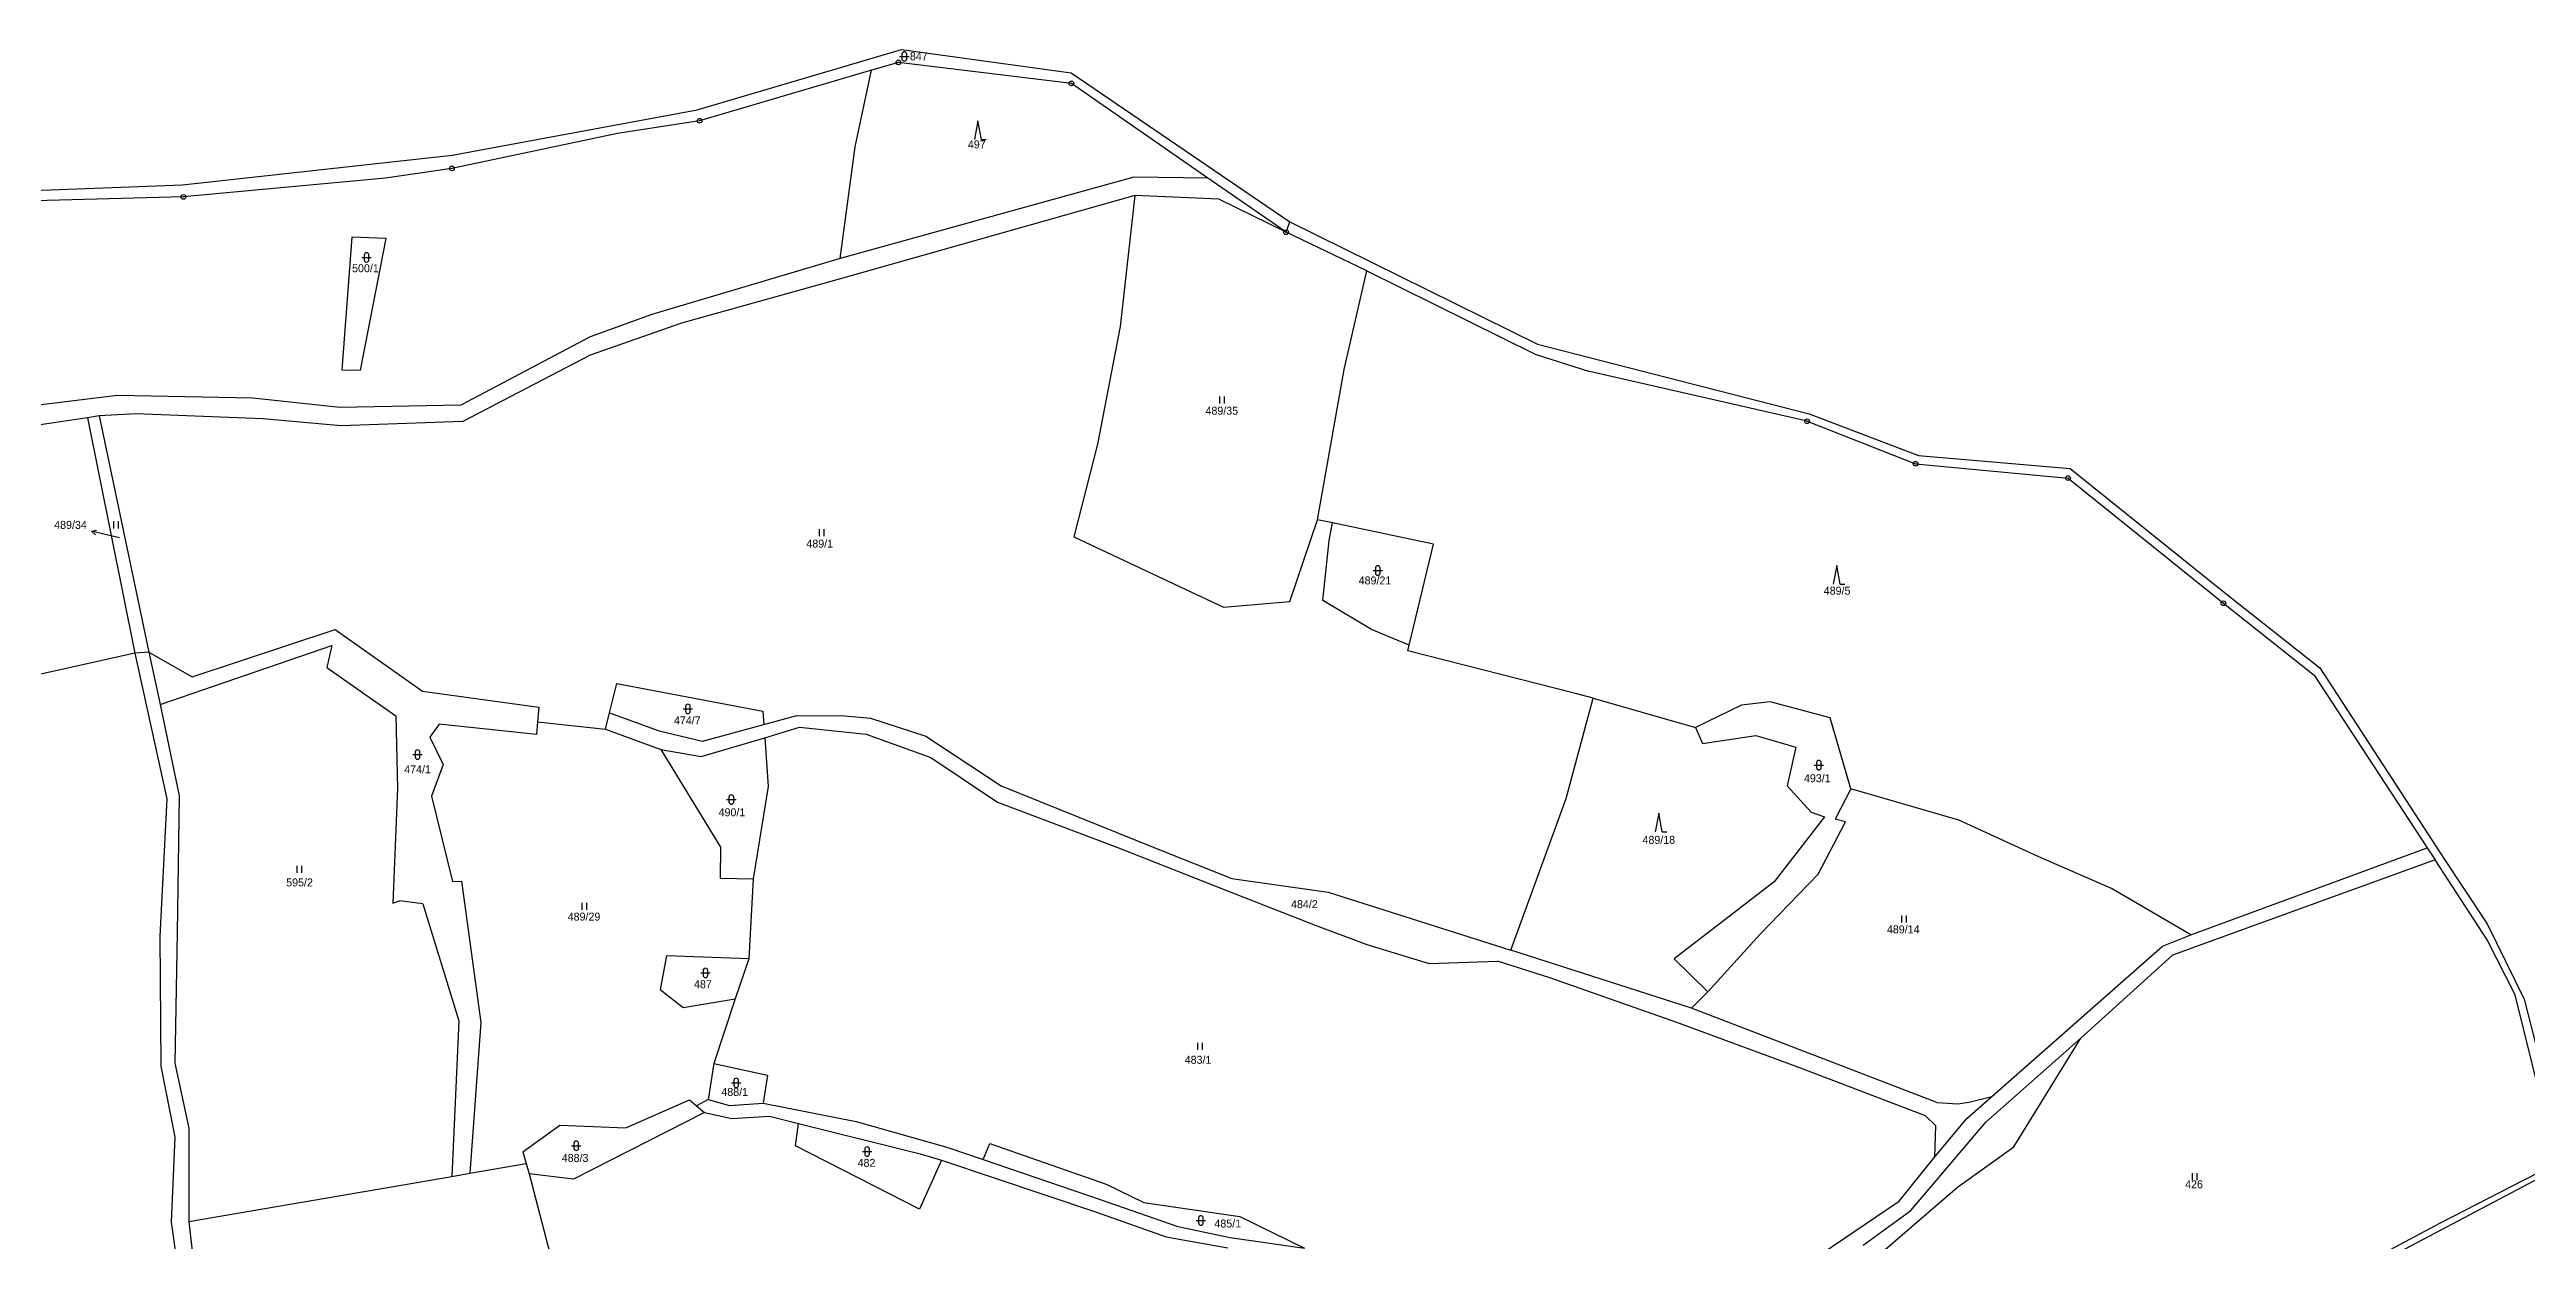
# Model space of a CAD drawing. Extents: x -528340 to -526503, y -1064020 to -1062300.
# Drawn here: x -527917 to -527389, y -1062554 to -1062300 of the extents above; entities that cross this region are included whole.
import ezdxf
from ezdxf.enums import TextEntityAlignment as Align

# ---------------------------------------------------------------- set-up
doc = ezdxf.new("R2010")
doc.units = 0
doc.linetypes.add('0_205_2', pattern=[0])
for name, color, linetype in [('1029', 1, 'CONTINUOUS'), ('105', 1, 'CONTINUOUS'), ('18', 1, 'CONTINUOUS'), ('20500', 1, 'CONTINUOUS'), ('20502', 1, 'CONTINUOUS'), ('21900', 1, 'CONTINUOUS'), ('306', 1, 'CONTINUOUS'), ('308', 1, 'CONTINUOUS'), ('316', 1, 'CONTINUOUS')]:
    doc.layers.add(name, color=color, linetype=linetype)

# ---------------------------------------------------------------- blocks, each defined once
blk = doc.blocks.new('1029$1')
at = {"layer": '1029', "color": 6, "linetype": 'CONTINUOUS'}
for p, q in [((0, 3), (-0.5, 2)), ((0, 0), (0, 3)), ((0, 3), (0.5, 2))]:
    blk.add_line(p, q, dxfattribs=at)
blk = doc.blocks.new('3_16$2')
at = {"layer": '316', "color": 255, "linetype": 'CONTINUOUS'}
for p, q in [((-1, 1), (1, 1)), ((-0.5, 1.5), (-0.5, 0.5)), ((0.5, 0.5), (0.5, 1.5))]:
    blk.add_line(p, q, dxfattribs=at)
for centre, start, end in [((0, 1.5), 0, 180), ((0, 0.5), 180, 359.9879)]:
    blk.add_arc(centre, 0.5, start, end, dxfattribs=at)
blk = doc.blocks.new('3_08$4')
at = {"layer": '308', "color": 255, "linetype": 'CONTINUOUS'}
for p, q in [((0, 4), (-0.75, 0)), ((0.75, 0), (0, 4)), ((0.75, 0), (1.75, 0))]:
    blk.add_line(p, q, dxfattribs=at)
blk = doc.blocks.new('3_06$3')
at = {"layer": '306', "color": 255, "linetype": 'CONTINUOUS'}
for p, q in [((-0.51, 0), (-0.51, 1.5)), ((0.49, 0), (0.49, 1.5))]:
    blk.add_line(p, q, dxfattribs=at)
blk = doc.blocks.new('1_05$6')
at = {"layer": '105', "color": 3, "linetype": 'CONTINUOUS'}
for radius in [0.5, 0.0303]:
    blk.add_circle((0, 0), radius, dxfattribs=at)

msp = doc.modelspace()

# ---------------------------------------------------------------- linework, layer by layer
at = {"layer": '1029', "color": 255, "linetype": 'CONTINUOUS'}
msp.add_line((-527901.94, -1062404.59), (-527904.99, -1062403.86), dxfattribs=at)
at = {"layer": '20500', "color": 3, "linetype": 'CONTINUOUS'}
for p, q in [((-527407.78, -1062470.76), (-527406.49, -1062472.77)), ((-527406.49, -1062472.77), (-527397.12, -1062486.88)), ((-527397.12, -1062486.88), (-527389.21, -1062502.97))]:
    msp.add_line(p, q, dxfattribs=at)
at = {"layer": '20502', "color": 3, "linetype": '0_205_2'}
for p, q in [((-527778.79, -1062313.3), (-527735.2, -1062300.42)), ((-527735.2, -1062300.42), (-527699.02, -1062305.4)), ((-527699.02, -1062305.4), (-527652.42, -1062337.18)), ((-527831.01, -1062322.92), (-527778.79, -1062313.3)), ((-527888.47, -1062329.31), (-527831.01, -1062322.92)), ((-527943.14, -1062331.37), (-527888.47, -1062329.31)), ((-527652.42, -1062337.18), (-527599.61, -1062363.28)), ((-527599.61, -1062363.28), (-527541.68, -1062378.12)), ((-527541.68, -1062378.12), (-527518.32, -1062387.04)), ((-527518.32, -1062387.04), (-527485.98, -1062389.75)), ((-527485.98, -1062389.75), (-527452.76, -1062416.54)), ((-527452.76, -1062416.54), (-527432.78, -1062432.28)), ((-527432.78, -1062432.28), (-527407.78, -1062470.76)), ((-527389.21, -1062502.97), (-527379.47, -1062541.1))]:
    msp.add_line(p, q, dxfattribs=at)
at = {"layer": '21900', "color": 3, "linetype": 'CONTINUOUS'}
for p, q in [((-527741.6, -1062304.85), (-527778.24, -1062315.62)), ((-527745.08, -1062321.18), (-527741.6, -1062304.85)), ((-527735.84, -1062303.16), (-527741.6, -1062304.85)), ((-527698.96, -1062307.66), (-527735.84, -1062303.16)), ((-527669.85, -1062327.84), (-527698.96, -1062307.66)), ((-527778.24, -1062315.62), (-527795.78, -1062318.36)), ((-527795.78, -1062318.36), (-527831.07, -1062325.78)), ((-527748.24, -1062344.98), (-527745.08, -1062321.18)), ((-527831.07, -1062325.78), (-527845.25, -1062327.88)), ((-527888.3, -1062331.85), (-527943.03, -1062333.35)), ((-527845.25, -1062327.88), (-527888.3, -1062331.85)), ((-527685.42, -1062331.57), (-527748.97, -1062349.52)), ((-527685.63, -1062327.62), (-527748.24, -1062344.98)), ((-527685.42, -1062331.57), (-527688.54, -1062359.47)), ((-527669.85, -1062327.84), (-527685.63, -1062327.62)), ((-527667.55, -1062332.36), (-527685.42, -1062331.57)), ((-527653.18, -1062339.39), (-527669.85, -1062327.84)), ((-527653.18, -1062339.39), (-527667.55, -1062332.36)), ((-527653.18, -1062339.39), (-527652.42, -1062337.18)), ((-527852.43, -1062340.42), (-527854.56, -1062368.75)), ((-527845.09, -1062340.76), (-527852.43, -1062340.42)), ((-527850.57, -1062368.78), (-527845.09, -1062340.76)), ((-527635.98, -1062347.6), (-527653.18, -1062339.39)), ((-527748.24, -1062344.98), (-527788.41, -1062356.93)), ((-527640.78, -1062368.7), (-527635.98, -1062347.6)), ((-527635.98, -1062347.6), (-527600.09, -1062365.37)), ((-527748.97, -1062349.52), (-527782.13, -1062358.76)), ((-527782.13, -1062358.76), (-527801.57, -1062365.64)), ((-527788.41, -1062356.93), (-527801.56, -1062361.69)), ((-527801.56, -1062361.69), (-527829.13, -1062376.27)), ((-527688.54, -1062359.47), (-527693.43, -1062384.61)), ((-527854.56, -1062368.75), (-527850.57, -1062368.78)), ((-527801.57, -1062365.64), (-527828.72, -1062379.73)), ((-527646.49, -1062400.72), (-527640.78, -1062368.7)), ((-527600.09, -1062365.37), (-527588.49, -1062369.06)), ((-527542.11, -1062379.71), (-527588.49, -1062369.06)), ((-527902.36, -1062374.21), (-527920.96, -1062376.49)), ((-527873.48, -1062374.79), (-527902.36, -1062374.21)), ((-527854.93, -1062376.78), (-527873.48, -1062374.79)), ((-527908.79, -1062378.95), (-527971.87, -1062388.34)), ((-527906.28, -1062378.57), (-527908.79, -1062378.95)), ((-527908.79, -1062378.95), (-527898.66, -1062429.15)), ((-527898.48, -1062378.13), (-527906.28, -1062378.57)), ((-527906.28, -1062378.57), (-527895.71, -1062428.94)), ((-527871.37, -1062379.22), (-527898.48, -1062378.13)), ((-527854.69, -1062380.66), (-527871.37, -1062379.22)), ((-527829.13, -1062376.27), (-527854.93, -1062376.78)), ((-527828.72, -1062379.73), (-527854.69, -1062380.66)), ((-527542.11, -1062379.71), (-527518.95, -1062388.77)), ((-527693.43, -1062384.61), (-527698.43, -1062404.33)), ((-527518.95, -1062388.77), (-527486.46, -1062391.84)), ((-527486.46, -1062391.84), (-527453.33, -1062418.53)), ((-527652.42, -1062418.15), (-527646.49, -1062400.72)), ((-527643.28, -1062401.39), (-527646.49, -1062400.72)), ((-527644.02, -1062405.15), (-527643.28, -1062401.39)), ((-527621.73, -1062405.9), (-527643.28, -1062401.39)), ((-527698.43, -1062404.33), (-527666.56, -1062419.34)), ((-527645.33, -1062417.96), (-527644.02, -1062405.15)), ((-527626.92, -1062427.5), (-527621.73, -1062405.9)), ((-527666.56, -1062419.34), (-527652.42, -1062418.15)), ((-527634.98, -1062424.15), (-527645.33, -1062417.96)), ((-527453.33, -1062418.53), (-527433.95, -1062433.86)), ((-527893.29, -1062440.11), (-527856.69, -1062427.52)), ((-527886.44, -1062434.21), (-527855.94, -1062424.11)), ((-527856.69, -1062427.52), (-527857.72, -1062432.2)), ((-527855.94, -1062424.11), (-527837.31, -1062437.26)), ((-527626.92, -1062427.5), (-527634.98, -1062424.15)), ((-527627.2, -1062428.65), (-527626.92, -1062427.5)), ((-527898.66, -1062429.15), (-527936.08, -1062437.51)), ((-527895.71, -1062428.94), (-527898.66, -1062429.15)), ((-527898.66, -1062429.15), (-527891.84, -1062460.25)), ((-527895.71, -1062428.94), (-527886.44, -1062434.21)), ((-527895.71, -1062428.94), (-527893.29, -1062440.11)), ((-527857.72, -1062432.2), (-527843, -1062442.52)), ((-527591.46, -1062437.75), (-527627.2, -1062428.65)), ((-527837.31, -1062437.26), (-527812.55, -1062440.7)), ((-527797.45, -1062441.91), (-527795.92, -1062435.65)), ((-527795.92, -1062435.65), (-527764.78, -1062441.55)), ((-527587.73, -1062438.75), (-527591.46, -1062437.75)), ((-527433.95, -1062433.86), (-527409.89, -1062470.7)), ((-527893.29, -1062440.11), (-527889.2, -1062459.59)), ((-527843, -1062442.52), (-527842.69, -1062458.01)), ((-527812.55, -1062440.7), (-527812.79, -1062443.82)), ((-527798.3, -1062445.39), (-527797.45, -1062441.91)), ((-527797.45, -1062441.91), (-527786.9, -1062445.74)), ((-527764.78, -1062441.55), (-527764.57, -1062444.36)), ((-527764.57, -1062444.36), (-527757.54, -1062442.44)), ((-527757.54, -1062442.44), (-527747.26, -1062442.53)), ((-527747.26, -1062442.53), (-527741.8, -1062443.03)), ((-527741.8, -1062443.03), (-527730.02, -1062446.87)), ((-527593.44, -1062460.15), (-527587.73, -1062438.75)), ((-527587.73, -1062438.75), (-527565.87, -1062445.01)), ((-527556.05, -1062440.26), (-527565.87, -1062445.01)), ((-527549.99, -1062439.52), (-527556.05, -1062440.26)), ((-527537.2, -1062442.99), (-527549.99, -1062439.52)), ((-527532.74, -1062458.12), (-527537.2, -1062442.99)), ((-527833.76, -1062444.34), (-527835.74, -1062447.08)), ((-527835.74, -1062447.08), (-527832.95, -1062452.93)), ((-527812.99, -1062446.49), (-527833.76, -1062444.34)), ((-527812.79, -1062443.82), (-527812.99, -1062446.49)), ((-527812.79, -1062443.82), (-527798.3, -1062445.39)), ((-527798.3, -1062445.39), (-527786.5, -1062449.74)), ((-527786.9, -1062445.74), (-527777.6, -1062447.92)), ((-527777.94, -1062451.24), (-527764.36, -1062447.2)), ((-527777.6, -1062447.92), (-527764.57, -1062444.36)), ((-527764.36, -1062447.2), (-527756.96, -1062444.99)), ((-527764.36, -1062447.2), (-527763.59, -1062457.58)), ((-527756.96, -1062444.99), (-527742.7, -1062446.45)), ((-527742.7, -1062446.45), (-527728.91, -1062451.39)), ((-527730.02, -1062446.87), (-527713.95, -1062457.44)), ((-527565.87, -1062445.01), (-527564.38, -1062448.43)), ((-527564.38, -1062448.43), (-527553.05, -1062446.73)), ((-527553.05, -1062446.73), (-527544.53, -1062449.23)), ((-527832.95, -1062452.93), (-527835.39, -1062459.68)), ((-527786.5, -1062449.74), (-527773.78, -1062470.54)), ((-527786.5, -1062449.74), (-527777.94, -1062451.24)), ((-527728.91, -1062451.39), (-527714.72, -1062460.95)), ((-527544.53, -1062449.23), (-527546.34, -1062457.49)), ((-527889.2, -1062459.59), (-527889.61, -1062488.81)), ((-527842.69, -1062458.01), (-527843.67, -1062482.51)), ((-527763.59, -1062457.58), (-527766.8, -1062477.31)), ((-527713.95, -1062457.44), (-527680.79, -1062470.81)), ((-527546.34, -1062457.49), (-527541.24, -1062463.1)), ((-527532.74, -1062458.12), (-527536.1, -1062464.61)), ((-527509.74, -1062464.78), (-527532.74, -1062458.12)), ((-527891.84, -1062460.25), (-527893.31, -1062489.5)), ((-527835.39, -1062459.68), (-527830.94, -1062477.89)), ((-527714.72, -1062460.95), (-527689.28, -1062470.57)), ((-527605.3, -1062492.53), (-527593.44, -1062460.15)), ((-527538.42, -1062464.05), (-527549.13, -1062477.92)), ((-527541.24, -1062463.1), (-527538.42, -1062464.05)), ((-527533.91, -1062465.16), (-527536.1, -1062464.61)), ((-527492.65, -1062472.59), (-527509.74, -1062464.78)), ((-527539.73, -1062476.33), (-527533.91, -1062465.16)), ((-527773.78, -1062470.54), (-527773.89, -1062477.15)), ((-527689.28, -1062470.57), (-527666.04, -1062479.73)), ((-527680.79, -1062470.81), (-527664.74, -1062477.24)), ((-527477.19, -1062479.37), (-527492.65, -1062472.59)), ((-527408.19, -1062473.28), (-527464.18, -1062493.62)), ((-527460.3, -1062489.23), (-527409.89, -1062470.7)), ((-527409.89, -1062470.7), (-527408.19, -1062473.28)), ((-527397.07, -1062490.35), (-527408.19, -1062473.28)), ((-527830.94, -1062477.89), (-527829.03, -1062477.81)), ((-527829.03, -1062477.81), (-527824.9, -1062507.96)), ((-527773.89, -1062477.15), (-527766.8, -1062477.31)), ((-527766.8, -1062477.31), (-527767.77, -1062494.35)), ((-527666.04, -1062479.73), (-527646.96, -1062487.16)), ((-527664.74, -1062477.24), (-527644.2, -1062480.18)), ((-527644.2, -1062480.18), (-527605.3, -1062492.53)), ((-527549.13, -1062477.92), (-527570.46, -1062494.35)), ((-527552.1, -1062489.1), (-527539.73, -1062476.33)), ((-527460.3, -1062489.23), (-527477.19, -1062479.37)), ((-527843.67, -1062482.51), (-527842.21, -1062481.99)), ((-527837.23, -1062482.63), (-527842.21, -1062481.99)), ((-527837.23, -1062482.63), (-527829.59, -1062507.58)), ((-527893.31, -1062489.5), (-527893.13, -1062517.27)), ((-527889.61, -1062488.81), (-527890.16, -1062516.65)), ((-527646.96, -1062487.16), (-527635.96, -1062491.33)), ((-527635.96, -1062491.33), (-527622.68, -1062495.37)), ((-527563.25, -1062501.4), (-527552.1, -1062489.1)), ((-527466.32, -1062491.64), (-527460.3, -1062489.23)), ((-527391.13, -1062502.08), (-527397.07, -1062490.35)), ((-527785.33, -1062493.71), (-527786.62, -1062500.93)), ((-527767.77, -1062494.35), (-527785.33, -1062493.71)), ((-527767.77, -1062494.35), (-527770.63, -1062502.93)), ((-527622.68, -1062495.37), (-527608.12, -1062494.88)), ((-527596.97, -1062498.4), (-527608.12, -1062494.88)), ((-527566.72, -1062504.9), (-527605.3, -1062492.53)), ((-527570.46, -1062494.35), (-527563.25, -1062501.4)), ((-527502.74, -1062523.7), (-527466.32, -1062491.64)), ((-527464.18, -1062493.62), (-527483.72, -1062511.27)), ((-527786.62, -1062500.93), (-527781.77, -1062504.74)), ((-527569.86, -1062507.97), (-527596.97, -1062498.4)), ((-527566.72, -1062504.9), (-527563.25, -1062501.4)), ((-527781.77, -1062504.74), (-527770.63, -1062502.93)), ((-527770.63, -1062502.93), (-527775.21, -1062516.7)), ((-527514.42, -1062524.99), (-527566.72, -1062504.9)), ((-527382.25, -1062537.92), (-527391.13, -1062502.08)), ((-527829.59, -1062507.58), (-527831.06, -1062540.76)), ((-527824.9, -1062507.96), (-527827.24, -1062540.11)), ((-527543.26, -1062517.75), (-527569.86, -1062507.97)), ((-527503.98, -1062529.2), (-527483.72, -1062511.27)), ((-527498.03, -1062534.49), (-527483.72, -1062511.27)), ((-527893.13, -1062517.27), (-527890.17, -1062532.43)), ((-527890.16, -1062516.65), (-527887.14, -1062530.52)), ((-527775.21, -1062516.7), (-527776.42, -1062524.35)), ((-527775.21, -1062516.7), (-527763.76, -1062519.18)), ((-527763.76, -1062519.18), (-527764.68, -1062525.18)), ((-527516.88, -1062527.83), (-527543.26, -1062517.75)), ((-527777.22, -1062527.15), (-527805.14, -1062541.33)), ((-527793.98, -1062530.41), (-527780.39, -1062524.45)), ((-527780.39, -1062524.45), (-527778.93, -1062525.7)), ((-527776.42, -1062524.35), (-527778.93, -1062525.7)), ((-527778.93, -1062525.7), (-527777.22, -1062527.15)), ((-527777.22, -1062527.15), (-527771.34, -1062528.42)), ((-527776.42, -1062524.35), (-527771.89, -1062525.67)), ((-527771.89, -1062525.67), (-527764.68, -1062525.18)), ((-527771.34, -1062528.42), (-527763.37, -1062527.91)), ((-527764.68, -1062525.18), (-527744.86, -1062529.04)), ((-527763.37, -1062527.91), (-527757.16, -1062529.47)), ((-527514.63, -1062529.99), (-527516.88, -1062527.83)), ((-527514.42, -1062524.99), (-527509.93, -1062525.33)), ((-527509.93, -1062525.33), (-527507.61, -1062524.95)), ((-527508.07, -1062528.39), (-527502.74, -1062523.7)), ((-527507.61, -1062524.95), (-527502.74, -1062523.7)), ((-527890.17, -1062532.43), (-527890.95, -1062550.52)), ((-527887.14, -1062530.52), (-527887.15, -1062550.36)), ((-527815.91, -1062535.54), (-527808.03, -1062529.82)), ((-527808.03, -1062529.82), (-527793.98, -1062530.41)), ((-527757.79, -1062534.27), (-527757.16, -1062529.47)), ((-527757.16, -1062529.47), (-527731.18, -1062535.98)), ((-527744.86, -1062529.04), (-527725.55, -1062534.57)), ((-527519.95, -1062548.08), (-527503.98, -1062529.2)), ((-527514.87, -1062536.62), (-527508.07, -1062528.39)), ((-527514.87, -1062536.62), (-527514.63, -1062529.99)), ((-527827.24, -1062540.11), (-527815.21, -1062538.05)), ((-527815.91, -1062535.54), (-527815.21, -1062538.05)), ((-527815.21, -1062538.05), (-527814.6, -1062540.26)), ((-527731.39, -1062547.73), (-527757.79, -1062534.27)), ((-527726.67, -1062537.3), (-527731.39, -1062547.73)), ((-527731.18, -1062535.98), (-527726.67, -1062537.3)), ((-527726.67, -1062537.3), (-527693.64, -1062548.4)), ((-527725.55, -1062534.57), (-527717.8, -1062537.2)), ((-527717.8, -1062537.2), (-527716.35, -1062533.73)), ((-527717.8, -1062537.2), (-527692.83, -1062545.73)), ((-527716.35, -1062533.73), (-527691.57, -1062542.43)), ((-527522.48, -1062546.03), (-527514.87, -1062536.62)), ((-527510.03, -1062543.05), (-527498.03, -1062534.49)), ((-527389.22, -1062541.47), (-527382.25, -1062537.92)), ((-527887.15, -1062550.36), (-527831.06, -1062540.76)), ((-527831.06, -1062540.76), (-527827.24, -1062540.11)), ((-527805.14, -1062541.33), (-527814.6, -1062540.26)), ((-527814.6, -1062540.26), (-527810.09, -1062557.41)), ((-527691.57, -1062542.43), (-527683.52, -1062546.34)), ((-527526.91, -1062557.61), (-527510.03, -1062543.05)), ((-527425.73, -1062562.13), (-527382.04, -1062539.02)), ((-527407.02, -1062550.67), (-527389.22, -1062541.47)), ((-527693.64, -1062548.4), (-527678.73, -1062553.63)), ((-527692.83, -1062545.73), (-527676.26, -1062551.48)), ((-527683.52, -1062546.34), (-527663.05, -1062549.36)), ((-527663.05, -1062549.36), (-527649.23, -1062556.09)), ((-527541.57, -1062558.97), (-527522.48, -1062546.03)), ((-527530.16, -1062555.47), (-527519.95, -1062548.08)), ((-527890.95, -1062550.52), (-527887.6, -1062574)), ((-527887.15, -1062550.36), (-527883.94, -1062579.11)), ((-527678.73, -1062553.63), (-527665.58, -1062556.04)), ((-527676.26, -1062551.48), (-527665.09, -1062553.79)), ((-527665.09, -1062553.79), (-527649.23, -1062556.09)), ((-527426.36, -1062560.98), (-527407.02, -1062550.67))]:
    msp.add_line(p, q, dxfattribs=at)

# ---------------------------------------------------------------- block references
at = {"layer": '1029', "color": 0, "linetype": 'BYBLOCK', "rotation": 77}
msp.add_blockref('1029$1', (-527904.99, -1062403.86), dxfattribs=at)
at = {"layer": '105', "color": 0, "linetype": 'BYBLOCK'}
for p in [(-527735.84, -1062303.16), (-527698.96, -1062307.66), (-527778.24, -1062315.62), (-527831.07, -1062325.78), (-527888.3, -1062331.85), (-527653.18, -1062339.39), (-527542.11, -1062379.71), (-527518.95, -1062388.77), (-527486.46, -1062391.84), (-527453.33, -1062418.53)]:
    msp.add_blockref('1_05$6', p, dxfattribs=at)
at = {"layer": '306', "color": 0, "linetype": 'BYBLOCK'}
for p in [(-527666.81, -1062375.91), (-527902.62, -1062402.55), (-527752.2, -1062404.25), (-527863.55, -1062476.04), (-527802.76, -1062483.94), (-527521.37, -1062486.65), (-527671.47, -1062513.81), (-527459.39, -1062541.55)]:
    msp.add_blockref('3_06$3', p, dxfattribs=at)
at = {"layer": '308', "color": 0, "linetype": 'BYBLOCK'}
for p in [(-527718.9, -1062319.62), (-527535.79, -1062414.47), (-527573.72, -1062467.31)]:
    msp.add_blockref('3_08$4', p, dxfattribs=at)
at = {"layer": '316', "color": 0, "linetype": 'BYBLOCK'}
for p in [(-527734.59, -1062302.9), (-527849.26, -1062345.77), (-527633.65, -1062412.54), (-527780.75, -1062442.05), (-527838.38, -1062451.79), (-527539.57, -1062454.06), (-527771.48, -1062461.39), (-527777.01, -1062498.38), (-527770.42, -1062521.82), (-527804.54, -1062535.25), (-527742.54, -1062536.48), (-527671.36, -1062551.18)]:
    msp.add_blockref('3_16$2', p, dxfattribs=at)

# ---------------------------------------------------------------- texts
at = {"layer": '18', "color": 255, "linetype": 'CONTINUOUS'}
for s, p in [('847', (-527731.51, -1062303.21)), ('497', (-527719.14, -1062322.01)), ('500/1', (-527849.5, -1062348.43)), ('489/35', (-527666.9, -1062378.82)), ('489/1', (-527752.63, -1062407.17)), ('489/21', (-527634.24, -1062415.02)), ('489/5', (-527535.7, -1062417.2)), ('474/7', (-527780.87, -1062444.87)), ('474/1', (-527838.38, -1062455.3)), ('493/1', (-527539.92, -1062457.21)), ('490/1', (-527771.35, -1062464.47)), ('489/18', (-527573.72, -1062470.35)), ('595/2', (-527863.55, -1062479.43)), ('489/29', (-527802.89, -1062486.72)), ('484/2', (-527649.29, -1062484.07)), ('489/14', (-527521.6, -1062489.45)), ('487', (-527777.54, -1062501.15)), ('483/1', (-527671.96, -1062517.26)), ('488/1', (-527770.76, -1062524.12)), ('488/3', (-527804.79, -1062538.19)), ('482', (-527742.66, -1062539.24)), ('426', (-527459.59, -1062543.82)), ('485/1', (-527665.63, -1062552.18))]:
    msp.add_text(s, height=1.7, dxfattribs=at).set_placement(p, align=Align.BOTTOM_CENTER)
msp.add_text('489/34', height=1.7, dxfattribs=at).set_placement((-527908.91, -1062403.17), align=Align.BOTTOM_RIGHT)

doc.saveas('drawing.dxf')
